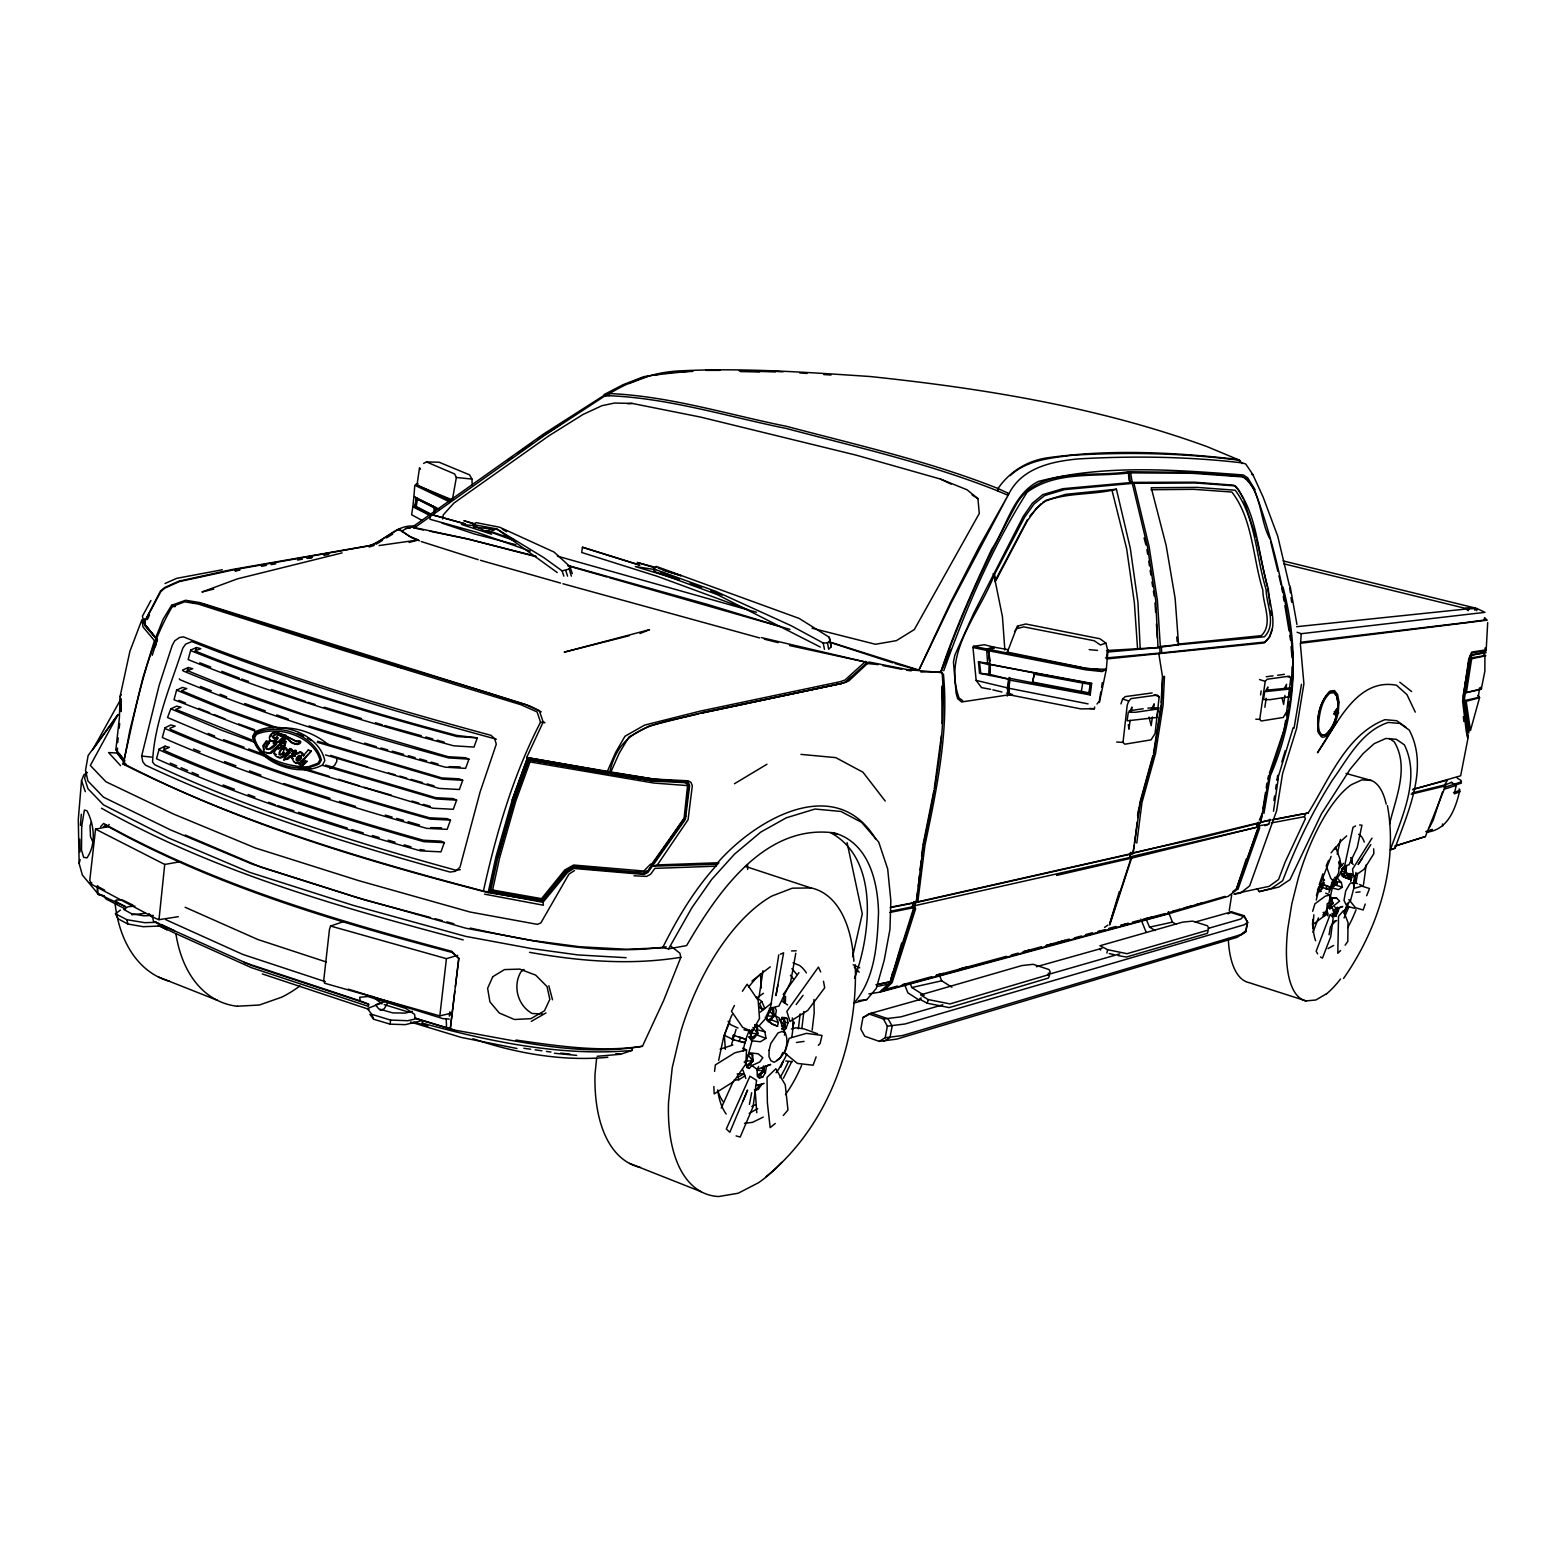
<?xml version="1.0" encoding="UTF-8"?>
<svg xmlns="http://www.w3.org/2000/svg" width="1566" height="1566" viewBox="0 0 1566 1566"><rect width="100%" height="100%" fill="white"/><g stroke="black" fill="none" stroke-linecap="round" stroke-linejoin="round"><path stroke-width="1.5" d="M120.699 710.71L120.797 699.473M1426.959 832.153C1448.53 829.667 1455.812 807.782 1459.962 789.851M121.15 711.59L121.287 700.413M120.034 696.694L119.427 717.463L115.864 749.703L124.164 760.469L129.821 730.519L142.976 677.569L154.466 640.631L143.015 626.968L141.938 619.647L129.88 651.397L120.034 696.694L121.267 694.756M311.38 751.034L300.809 761.781L301.396 763.014L305.683 760.41L304.646 763.621L301.827 765.343L298.538 762.407L299.85 764.893L302.884 765.383L307.347 761.213L302.473 763.073L301.886 761.82L311.38 751.034L308.032 750.212L303.295 755.791L300.613 752.306M1291.558 685.458L1292.028 666.842M1108.023 650.007L1106.301 669.406L1100.526 669.896L1085.943 668.232L1007.388 652.102L1017.313 626.126L1025.828 623.992L1099.978 638.771L1105.89 643.117L1107.651 650.086L1106.516 657.035M1468.203 734.983L1467.714 736.803L1463.251 695.324L1469.339 658.875L1472.001 652.944L1486.154 650.673L1487.7 622.563M979.553 673.282L988.792 674.143L990.025 675.494L988.792 674.143L989.183 663.397L978.437 661.929L979.553 673.282L1008.484 679.135L1008.817 691.311M1339.556 907.458L1336.092 915.973L1334.428 916.482L1333.547 910.022L1331.237 906.89L1328.046 906.616L1332.901 903.523L1331.452 898.453L1329.651 898.962L1332.901 903.523L1328.379 907.712L1329.867 908.809L1339.635 901.116L1336.738 898.238L1329.749 897.69L1336.738 898.238M97.699 885.886L97.405 892.914L98.638 894.597L104.511 896.202M1463.897 693.346L1464.464 705.855M1474.839 610.153L1474.918 607.941L1283.102 560.902M1476.777 610.701L1476.875 608.469L1467.048 608.92L1296.628 626.694M742.715 1048.124L746.512 1049.964L745.847 1063.98L733.73 1081.519L714.174 1093.89L713.861 1086.51M941.969 723.551L941.89 686.084M1459.238 788.873L1459.16 790.615L1453.483 792.533M1162.853 676.355L1161.404 705.522L1153.868 753.794L1140.283 802.947L1132.923 853.627L917.774 902.173L913.859 901.899L912.41 906.225L914.015 909.298L890.917 981.647L876.862 984.642M1164.497 676.238L1163.068 705.287L1155.532 753.52L1141.947 802.634L1136.779 843.056M1161.13 702.821L1162.461 676.336L1158.82 653.629L1160.073 653.022L1159.74 647.443L1106.516 650.536M752.659 1059.36L752.894 1054.838M1312.837 919.438L1312.504 924.84L1322.839 917.05L1328.947 905.226L1330.18 895.028L1325.697 893.188M768.319 1022.05L771.196 1019.799L773.526 1014.964L773.819 1010.168L772.214 1007.506M1312.954 928.403L1313.815 914.818M1484.901 654.666L1484.862 671.207L1481.221 689.353L1465.091 692.877L1470.533 657.955L1484.49 655.723L1483.785 653.864M1366.159 865L1363.555 884.457M421.332 1020.758L405.261 1024.653L390.208 1024.164L390.521 1020.053L371.788 1014.357L367.384 1008.543L382.045 1002.827M87.305 772.625L83.879 774.779L81.51 780.651L78.3 819.41L79.142 863.532L82.391 875.1L98.638 894.597M80.414 825.321L81.334 814.203M1459.962 791.77L1454.344 793.825L1456.204 785.427L1451.212 782.315M457.683 955.319L446.427 958.666L439.831 1015.903L452.28 1012.908M685.81 780.651L688.277 782.178L689.647 785.564L685.379 819.39L647.991 872.34L644.135 874.474L573.802 868.445L567.714 872.282L542.991 902.31L483.405 891.034C496.344 832.916 513.08 775.268 540.524 722.22L537.099 711.943L520.949 704.739L342.641 650.164L198.04 604.006L184.631 601.833L172.338 606.512C144.111 654.353 135.831 710.71 122.99 763.993L126.337 765.089C240.538 823.775 364.31 860.556 488.161 892.64L542.423 901.37L566.775 871.792L573.861 867.681L643.92 873.632L647.404 871.675L684.753 819.077L688.805 786.152L687.787 783.372L685.262 781.845L653.688 780.377L528.134 758.844L526.646 757.553L543.187 722.024L539.311 710.631L529.797 705.933L199.861 602.577L185.571 600.267L171.594 605.318L163.138 619.196L155.621 637.949L143.994 623.209L160.828 591.576L164.919 588.072L179.287 581.612L233.197 569.946L369.204 545.849L373.922 544.361L398.801 529.093L411.917 537.921L419.394 540.818M413.541 1022.05L427.772 1026.063L422.291 1023.127L422.526 1020.66L415.088 1018.076L414.599 1014.357L405.79 1008.406L367.834 996.544L359.691 997.288L360.239 1000.909L368.676 1004.197L368.421 1006.37L251.421 967.671L174.257 932.905L161.161 926.543L161.533 924.508L174.55 930.83M596.607 1058.401L595.002 1074.393A159.654 82.254 -69.9 0 0 640.435 1167.394M117.685 742.636L118.174 737.86M119.173 728.288L119.682 723.512M125.652 763.875L126.337 765.089L117.039 753.011L117.548 748.156M718.657 1060.319L723.57 1037.279L730.167 1019.035A85.132 41.988 -70.1 0 1 732.125 1014.651M918.342 886.199L919.614 874.709M920.103 870.109L921.121 860.909M921.611 856.308L922.668 847.304M465.337 523.964L430.513 514.314L429.945 519.266L476.593 532.244L530.287 551.154M1242.053 463.575L1239.509 460.169L1207.053 446.623C1098.529 407.121 984.309 388.505 869.893 376.506C806.353 372.277 742.538 367.638 678.841 370.946C654.04 372.199 630.609 380.695 609.526 393.575L608.959 395.709L604.3 396.315L544.772 435.25L414.187 527.938L412.308 527.116L405.633 528.603L401.738 531.54L401.992 530.463M1006.488 693.072L1011.029 694.149L1008.073 694.541L1007.33 687.865L1009.15 677.452L1010.207 678.372L1008.778 688.237L1009.483 694.834L1080.951 708.909L1094.458 708.732L1094.654 706.971M798.386 1028.823L800.148 1013.868M801.929 1027.864L803.847 1011.519M812.167 1030.154L814.183 1013.006L813.948 999.5M714.585 1071.359L715.349 1064.9L734.983 1052.724L746.512 1049.964M1134.704 843.037L1137.19 822.189M1137.738 817.569L1139.931 802.438L1152.85 755.654M670.933 946.236L679.84 953.126L680.838 957.296L663.632 1000.557L642.452 1046.245C579.674 1057.226 516.271 1040.509 454.571 1030.154L450.205 1029.391L454.806 991.435M455.373 986.678L458.818 958.196L452.143 952.461C332.971 920.906 213.642 885.534 105.451 825.086L103.16 827.279L107.702 826.241L109.189 824.44M759.04 997.19L762.994 970.705M1009.15 679.996L1090.21 694.932L1091.659 683.383L989.869 664.356L988.909 649.42L994.625 647.287L1007.799 649.577L1007.388 652.102M433.665 512.767L434.291 507.952L435.681 507.501L434.996 511.965M449.873 1011.793L449.305 1016.08L452.085 1012.478M158.988 919.673L164.724 864.452L95.546 829.138L89.791 880.327L91.748 884.438L156.032 918.596L158.988 919.673L178.27 916.697M934.334 788.461L941.401 735.57M1130.123 720.36L1128.91 729.208L1128.323 724.627M1131.318 711.493L1131.924 707.069L1130.123 711.356M749.742 1052.822L758.218 1053.781L762.818 1057.696L759.764 1061.983L751.974 1065.506L749.214 1068.403L746.845 1067.601L746.023 1063.255L752.032 1040.842L749.018 1036.907L752.032 1040.842L760.352 1041.762L765.989 1038.375L764.913 1031.837L759.04 1025.887L754.655 1024.888L759.04 1025.887L766.205 1017.92L771.686 1008.426L774.935 1007.584L776.364 1010.305L775.483 1015.473L778.204 1022.52L777.558 1026.239L772.195 1024.262L765.206 1017.176M1152.4 716.954L1151.186 725.684L1149.033 717.111M1153.594 708.204L1154.201 703.839L1151.343 709.398M114.944 901.155L125.554 906.675L125.241 908.946L106.136 899.041L103.18 895.674M458.818 958.196L450.205 1029.391M989.575 660.989L988.909 649.42L1085.982 668.525L1106.301 669.406L1099.391 702.488M1158.664 707.773L1156.843 717.482L1127.089 720.83L1128.323 712.158L1135.604 712.276L1158.057 708.948L1158.664 707.773L1147.898 708.067M423.603 463.419L426.5 461.931L454.61 473.95L456.352 477.493L452.359 499.906L417.985 485.734L417.085 484.579L419.512 467.745L420.412 469.271M1264.858 707.264L1266.17 698.26M1267.168 691.487L1267.834 686.985L1266.111 690.919M1284.942 695.461L1283.631 704.387L1282.123 698.436M1285.921 688.786L1286.567 684.322L1284.394 688.394M1273.491 811.227L1278.189 779.065M750.545 1038.238L751.328 1032.973L756.809 1024.712M1333.88 713.744L1336.698 709.085L1338.538 712.922L1335.7 715.525L1333.88 713.744L1338.538 712.922M639.809 565.306L582.474 547.239L581.691 552.485L657.7 576.445L748.352 609.84M1260.571 694.913L1261.159 690.939M1290.306 687.885L1288.896 696.831L1269.987 699.669L1263.547 699.552L1264.682 691.663L1290.09 689.001L1290.306 687.885L1265.817 690.273M1273.882 800.461L1274.587 795.9M1275.624 789.049L1276.31 784.488M1276.995 779.927L1277.699 775.366M1464.934 686.554L1465.952 679.781M1466.637 675.259L1467.342 670.737M1468.027 666.235L1468.712 661.713M1262.979 808.702L1265.485 792.494M1266.209 787.874L1266.914 783.235M1263.919 813.459L1270.339 775.796C1296.452 716.171 1299.643 649.518 1282.946 587.015M1466.442 692.27L1471.629 658.777L1470.533 657.955M749.214 1068.403L747.334 1066.838L750.231 1064.43L757.161 1069.343L770.707 1064.469L764.384 1066.642L760.273 1075.548L757.337 1076.41L759.451 1078.074L762.72 1077.114L765.422 1072.612L766.361 1066.7L768.749 1064.88M1153.516 753.324L1161.013 705.229M1229.232 910.629L1231.698 894.91M442.669 518.953L443.315 514.803L453.964 503.058L548.844 435.837L583.002 414.481L601.951 405.692L614.538 403.049L632.096 403.421L700.57 417.085L856.191 455.158L940.461 479.059L967.025 489.767L977.947 498.634L979.279 513.491L914.329 629.552L896.378 640.651L875.472 644.272L812.088 628.22M1090.21 694.932L1088.859 692.838L1090.19 684.401L1091.659 683.383M1100.82 691.839L1099.293 701.118L1096.983 704.034M1101.583 687.2L1102.347 682.561M1354.159 883.361L1355.98 872.458M1355.999 882.852L1357.585 873.319M416.399 505.407L417.515 498.869L413.913 496.539L414.794 485.264L449.227 501.668M1294.045 728.249L1301.483 684.283M421.685 520.206L411.604 514.744L412.837 506.738L414.97 506.366L416.517 497.616L414.97 506.366L430.239 514.451M597.155 1056.287L620.528 1054.27L631.979 1050.453L632.41 1048.026M1285.608 720.477L1284.022 729.815L1269.419 773.193M1286.41 715.799L1287.193 711.14M1287.996 706.462L1288.779 701.803M1289.581 697.124L1290.364 692.466M1329.064 934.804L1330.532 926.426M778.733 954.908L770.413 1008.25L778.928 1006.038L790.634 982.039L795.782 953.224M1134.352 845.053L1132.923 853.627M266.749 753.011C272.895 755.341 276.242 747.295 280.431 744.574C284.66 746.219 279.707 747.139 278.063 748.391C270.331 752.209 276.184 759.686 282.115 756.691C303.647 737.077 270.84 771.96 289.867 755.869C293.586 758.14 292.725 765.598 299.595 762.466M777.852 985.229L775.953 995.565L783.626 952.794L780.357 954.203M921.102 999.206L868.836 1013.907L862.944 1017.587L860.83 1029.097L864.726 1036.242L879.27 1041.39L896.75 1039.119L1237.042 937.329L1245.753 931.809L1247.691 922.394L1244.128 915.719L1231.542 911.823L1195.112 922.061M879.27 1041.39L885.221 1037.729L887.354 1026.161L883.42 1018.996L868.836 1013.907M263.93 745.808L263.93 749.82M1119.318 891.583L1109.668 923.92L1130.711 859.147L1129.673 856.954L1130.535 852.315M1137.523 815.26L1138.834 808.291M1129.869 857.463L912.41 906.225L913.467 908.711L889.566 983.84L880.072 992.12L868.895 993.901M917.852 890.78L916.227 902.525L890.251 907.634M916.227 902.525L923.314 845.523C935.352 788.853 946.882 730.911 942.106 672.675L940.833 671.716C954.731 629.669 973.132 589.345 991.689 549.196C1006.918 526.861 1012.38 494.641 1038.297 481.467C1104.813 463.967 1175.479 469.976 1243.384 474.968L1247.73 477.865L1255.012 489.59M917.774 902.173L924.958 845.249C936.703 789.107 948.976 731.655 943.417 674.006M749.409 1104.441L751.7 1092.657M1048.32 973.054L1049.533 975.638L1048.378 978.065L949.27 1007.604L927.366 1003.277L928.109 999.558L920.573 994.88L1021.913 965.556L1033.188 964.323L1049.044 969.569L1050.257 972.153L1049.103 974.561L949.994 1003.904L928.109 999.558M922.942 845.111L933.865 790.83M1344.685 872.575L1345.605 868.014M1412.258 792.925L1444.635 784.957L1445.575 785.838L1425.393 836.557L1395.56 845.934M460.287 869.659L456.195 870.285C353.446 842.156 251.265 810.072 154.682 764.697L152.568 762.035C154.212 723.277 170.831 685.027 182.811 648.109L185.649 644.135L191.874 641.59C291.061 680.877 393.477 711.218 496.344 739.191M284.679 748.254C284.542 745.71 287.811 737.606 282.859 743.4M1034.5 673.204L1032.346 683.03L1034.5 673.204L1090.934 683.579L1089.368 693.621L1036.986 683.931M885.221 1037.729L902.74 1035.498L1242.23 934.236L1245.753 931.809L1247.006 923.803M141.645 756.045L159.145 685.321L172.201 645.427L174.746 640.788L179.424 637.538L183.359 636.853C283.563 676.59 387.037 707.147 490.98 735.335L494.602 738.565L496.285 744.202L480.096 792.024L459.973 867.251L455.393 871.303L450.147 872.066C346.282 843.565 242.965 811.11 145.384 765.089L142.78 761.742L141.645 756.045L151.55 757.102M1106.888 953.028L1107.593 949.681L1099.958 945.747L1182.604 922.139L1192.607 921.121L1207.425 925.76L1208.737 927.992L1208.052 930.126L1127.011 953.694L1107.593 949.681M1340.496 839.396L1337.227 854.273M1468.654 729.854L1469.241 730.735L1464.719 700.531L1478.245 697.555L1479.557 687.826M284.934 749.116C286.93 744.613 286.656 754.009 290.16 748.685M488.161 892.64L495.933 856.856L512.239 799.932L527.566 757.592L609.722 772.195L653.903 779.144L672.969 780.729M608.685 773.878L528.956 759.921L514.118 800.578L497.91 857.268L490.589 891.034L489.277 891.974L496.833 857.189L513.041 800.383L528.134 758.844L530.032 761.937L515.723 801.303L499.593 857.933L492.605 890.017L490.589 891.034L542.11 900.078L565.717 870.99L573.841 866.429L634.015 871.87L647.404 871.675L684.088 818.274L687.787 783.372L687.944 786.68L688.805 786.152M1335.504 916.325L1337.501 907.145M1342.356 887.217L1334.917 884.849L1331.824 887.883L1338.558 889.586L1342.356 887.217L1341.396 882.598L1336.385 877.312L1333.292 883.009L1329.554 900.646L1329.867 908.809M852.589 956.65L862.279 913.82L847.069 842.586M885.906 986.169L880.072 992.12L1167.062 914.231L1228.194 896.359L1236.886 889.645L1258.438 826.868L1132.394 857.933L1129.673 856.954L1130.985 853.255L1201.572 837.653L1260.591 822.757L1262.274 813.322L1259.416 820.036M892.62 972.427L890.31 981.902L901.703 942.928M1485.116 650.888L1486.036 652.768L1472.06 655.038L1469.985 659.736L1464.406 699.356L1468.869 732.966M289.925 748.509L291.55 751.347L295.289 750.917L294.702 754.303L292.294 752.757L291.805 754.929A2.466 1.899 -86.5 0 0 292.744 756.261L299.282 752.111C301.592 750.447 305.566 756.495 303.295 755.791M294.056 750.74C297.56 747.824 296.816 756.946 294.232 754.049M1267.736 779.105L1268.656 775.483M1316.458 895.635L1318.689 886.806M1316.243 900.039L1320.079 884.829L1331.139 856.348M79.142 863.532L80.14 859.636M1260.591 822.757L1269.302 775.992C1285.647 732.908 1297.431 686.397 1291.245 640.063C1284.14 588.64 1272.453 537.862 1254.17 489.199L1247.476 479.607L1243.071 476.925L1192.587 473.324L1130.593 472.854L1128.342 471.757C1091.815 477.708 1038.473 465.885 1016.373 504.272C986.913 558.064 961.309 614.068 940.99 671.971L942.106 672.675L906.929 669.524L869.032 662.026L848.87 680.877L844.25 682.854L703.447 712.236L648.99 726.037L628.964 736.96L619.294 753.07L610.857 771.999L526.646 757.553M784.39 1018.37L785.095 1022.265L783.763 1027.237L786.132 1028.294L788.011 1022.813L787.248 1018.507L782.002 1017.45L787.248 1018.507M875.59 838.75C834.658 772.175 753.579 820.564 716.308 864.275L715.799 866.194C693.973 890.291 677.119 918.694 662.653 947.724L626.968 949.29L579.831 946.745L532.068 940.461L466.257 928.305L355.208 896.966L252.087 864.08L170.44 829.843L103.513 797.192L87.931 781.003L85.504 770.335L88.146 755.478L118.037 714.546L90.319 765.48L105.901 781.747L173.709 814.124L255.473 848.009L358.712 880.64L470.015 912.019L537.314 924.351L540.838 922.942L568.967 874.082L574.468 870.618M1464.719 700.531L1466.168 701.314L1470.474 730.441L1479.557 697.692L1478.813 696.361M1264.858 825.634L1268.851 824.186L1270.026 819.233M1234.067 894.206L1240.507 893.09L1249.648 885.886L1276.623 810.777L1282.574 773.643L1296.57 728.64L1303.91 683.794L1300.309 643.293L1487.191 620.175L1484.529 617.63L1484.725 619.96M497.91 857.268L514.333 800.48L528.956 759.921L653.648 781.14L684.734 782.648L687.063 784.057M1389.531 824.147C1395.717 797.916 1409.557 767.262 1394.249 741.834L1389.355 738.486M1327.009 885.925L1330.552 887.354L1329.828 889.762L1326.206 888.666L1327.009 885.925L1321.958 884.203L1321.078 887.159L1321.958 884.203M739.211 1041.488L740.366 1037.632L733.338 1035.185L732.085 1039.354L745.103 1042.819L746.101 1039.433L739.387 1037.005M1320.471 890.917L1323.662 880.131M731.537 1044.542L736.079 1029.391M1277.21 780.279L1293.203 727.642M1281.83 761.898L1285.255 750.682M989.183 663.397L987.637 663.886L986.717 650.419L987.148 649.029L993.138 646.973L993.588 648.324L988.283 650.184L989.751 661.224M155.367 646.758L157.285 639.261L144.601 624.58L144.17 620.136M1271.983 629.16L1269.556 637.068L1264.291 642.941L1106.986 658.934M152.254 655.293L157.285 639.261M1258.457 822.267L1256.969 826.3C1260.454 830.567 1254.934 824.969 1258.79 822.757L1131.063 853.705L915.758 902.27L914.329 906.42L915.542 908.946L892.131 982.587L883.811 990.632L881.501 990.417M1208.052 931.183L1207.386 933.316L1126.326 957.041L1118.124 955.593M1480.242 689.118L1465.091 692.877M342.817 921.865L330.583 926.035L329.467 929.441L323.771 979.964L324.514 983.213L439.831 1015.903M1109.746 925.017L1131.063 859.714M1232.833 891.583L1236.494 888.803L1246.36 858.716M943.769 670.757C965.791 609.037 991.865 547.689 1027.042 492.331C1055.954 470.7 1095.241 477.258 1128.949 472.932L1130.535 482.582L1062.825 488.709L1042.76 494.641L1032.288 503.312L1023.244 516.428L973.543 613.657L954.869 655.136L953.459 662.105L956.121 693.346L957.707 698.69L961.583 701.979L1008.23 694.913M571.394 576.151L569.124 569.045L569.946 566.579L554.012 552.035L499.691 527.253L476.377 522.653L472.912 524.493L473.793 527.174L497.518 529.445L557.242 572.549M915.758 902.27L913.859 901.899L912.802 906.773L891.367 911.079M1365.219 904.032L1363.183 910.003L1355.451 907.712L1348.874 899.53M1319.257 884.594L1322.918 873.848M1120.923 703.917L1122.607 699.023L1125.23 696.616L1152.145 692.935M1007.153 696.067L1007.525 694.991M1236.494 888.803L1257.263 830.195M1237.923 889.39L1259.69 827.905L1258.614 825.83L1256.969 826.3L1258.438 826.868L1259.808 822.542L1269.243 820.114M1350.675 881.599L1351.987 874.454L1348.678 873.574L1347.054 875.198L1350.401 873.456M86.619 772.234L84.544 777.989L87.931 788.696L103.513 804.885L168.404 837.908L249.718 872.36L353.074 905.324L465.65 936.37L530.796 948.448L577.932 954.927L626.146 957.707M468.939 759.138L448.639 757.924C358.712 733.573 269.332 706.638 183.183 670.953L182.537 670.072L188.351 667.527L192.677 668.682L187.509 670.679L236.505 690.586L302.845 714.174L448.13 756.73L465.494 757.729L468.939 759.138L465.611 768.377L445.292 767.183C355.384 742.715 266.024 715.642 179.953 679.683L179.307 678.802M477.317 737.86L473.989 747.08L453.729 745.808C363.821 721.593 274.441 694.815 188.174 659.58L190.739 650.007L196.494 647.561L200.839 648.696L195.711 650.614L196.435 651.515C281.019 685.693 368.558 711.806 456.606 735.394L477.317 737.86L457.057 736.568C367.149 712.452 277.769 685.83 191.404 650.869L190.739 650.007M317.663 741.247L441.886 777.91L459.269 778.85L462.694 780.279L459.386 789.518L439.028 788.403L325.513 754.949M450.479 820.114L447.152 829.354L426.774 828.375C336.984 803.182 247.8 775.092 162.335 737.508L164.959 727.798L170.851 724.96L175.177 726.135L169.872 728.288L170.557 729.384C254.397 765.794 341.701 793.218 429.632 817.804L447.073 818.626L450.479 820.114L430.121 819.096C340.311 794.04 251.128 766.107 165.585 728.758L164.959 727.798M444.294 842.625L440.966 851.865L420.569 850.867C330.798 825.536 241.693 797.094 156.522 758.766L159.145 749.057L165.056 746.179L169.382 747.354L164.117 749.605L164.743 750.643C248.27 787.796 335.535 815.534 423.446 840.257L440.888 841.118L444.294 842.625L423.897 841.686C334.165 816.356 245.04 788.05 159.732 750.114L159.145 749.057M816.121 1056.893L813.126 1065.213L797.407 1063.431L784.742 1053.018L789.147 1038.317L806.392 1033.364L822.013 1035.42L820.114 1043.524L818.294 1045.285M1321.978 889.194L1324.327 882.656M325.591 765.069L435.779 797.701L453.2 798.582L456.606 800.148L453.298 809.289L432.921 808.232L298.617 767.927M990.612 689.314L981.569 687.631L976.147 680.388L972.995 647.521L973.426 646.327L984.388 644.742L993.138 646.973M512.239 799.932L527.644 757.592M1265.211 681.347L1259.749 719.342L1261.178 721.006L1283.278 717.443L1286.723 711.59L1290.815 677.824L1289.268 676.179L1267.207 679.233L1265.211 681.347L1259.534 679.566M277.319 732.516L297.227 741.579L296.17 741.54C304.391 738.76 300.183 746.728 294.467 743.772C290.199 743.967 288.359 737.253 284.483 738.467C271.427 751.171 288.457 735.55 285.129 743.948C283.975 748.274 278.435 749.37 279.022 754.773C285.325 755.438 283.074 742.656 287.302 750.643M163.451 750.525L165.056 746.179M280.745 729.012L230.476 710.925L181.519 690.704L186.785 688.609L182.459 687.454L176.606 690.117L174.022 699.748L258.664 732.477M251.969 739.974L175.784 709.398L181.01 707.225L176.664 706.149L170.811 708.811L167.562 717.541L218.516 739.093L270.996 758.492M186.746 671.873L188.351 667.527M194.889 651.906L196.494 647.561M609.135 394.221L604.828 394.886L604.3 396.315L604.202 394.515L622.876 384.786L643.743 376.662L660.5 374.157M854.547 978.202C870.97 934.158 879.289 858.775 830.509 832.642M270.722 736.725L271.721 734.356M1318.455 917.872L1312.974 932.357M1128.773 701L1127.187 705.248L1123.018 742.401L1124.838 744.202L1151.069 739.857L1155.062 733.534L1159.153 696.792L1157.294 695.05L1131.122 698.593L1128.773 701L1122.607 699.023M91.494 821.974L90.025 825.732L90.476 836.714L93.334 842.9M1343.413 876.882L1348.933 878.996L1346.036 871.655L1346.564 865.783L1344.9 866.233L1337.247 878.35L1334.643 877.508L1336.385 877.312M725.391 1049.318L724.314 1035.283L729.873 1021.228M1484.881 652.278L1470.826 655.254L1469.652 656.937L1470.728 656.8M784.37 1035.106L785.153 1033.129L779.046 1017.841L773.526 1014.964M743.204 1100.761L747.569 1090.053L729.834 1132.257L726.311 1128.988L749.957 1076.214L756.574 1080.383L753.089 1106.692L740.209 1137.033L736.098 1135.918M1333.469 879.309L1331.726 883.498A31.77 11.354 -73.5 0 0 1329.045 892.561M1485.86 655.763L1471.629 658.777M1342.884 867.486L1341.201 871.518L1346.173 871.968L1344.685 866.996L1342.884 867.486L1346.173 871.968L1343.099 874.572M721.241 1108.004L733.123 1081.656M1328.614 860.36L1326.245 865.841L1330.669 878.115L1334.056 881.932L1338.578 872.83L1340.007 859.323L1335.622 846.991L1331.12 852.902M1344.059 917.97L1348.874 906.949M607.354 771.431L615.653 752.385L624.951 736.274L644.605 725.097L700.237 711.121L840.061 681.719L844.974 680.035L865.626 661.361L866.879 663.475L878.193 664.63M940.99 671.971L950.895 649.361M1442.462 792.044L1433.086 820.427L1429.249 827.807M609.722 772.195C620.273 725.41 658.092 723.746 699.023 713.763M783.822 1019.114L784.625 1023.851L781.963 1029.625L785.192 1026.2L783.822 1019.114L779.065 1019.877M749.664 1030.037L747.804 1034.01A44.709 22.041 -70.1 0 0 743.184 1050.962M782.746 1052.587L780.318 1057.755L776.638 1060.456M758.59 1066.485L756.789 1070.302L764.306 1070.733L763.445 1065.957M763.856 1068.266L764.306 1070.733L757.631 1075.02L761.174 1073.982L762.955 1070.165M766.459 1015.845L769.16 1010.129L772.684 1009.209L773.995 1016.334L770.824 1019.701L767.301 1020.64L766.459 1015.845L773.995 1016.334L772.684 1009.209M749.762 1064.469L752.894 1061.18L748.117 1054.858L751.641 1053.859L752.894 1061.18L745.377 1060.711L746.238 1065.467L749.762 1064.469L751.563 1060.632M770.824 1019.701L773.506 1013.985M751.034 1038.023L757.768 1033.717L756.476 1026.513L757.768 1033.717L754.616 1037.064L751.034 1038.023L750.192 1033.227L751.993 1029.391M143.994 623.209L145.403 623.66L143.935 622.681L160.554 590.969L164.704 587.504L178.974 581.143L231.67 569.613L368.95 545.692C385.216 541.17 397.177 523.318 415.577 526.352M1479.557 697.692L1466.168 701.314M147.439 619.373L149.475 615.105M750.231 1064.43L751.837 1061.063M734.395 1005.47L731.518 1011.342L742.656 1027.374L752.032 1031.563L759.51 1018.526L758.159 1000.4L747.158 984.231L742.421 991.258M791.907 1061.357L783.411 1078.25M1271.22 822.953L1304.341 816.708L1306.044 813.243L1308.158 813.028C1329.045 779.711 1346.134 734.63 1384.951 719.675L1396.735 720.712L1406.151 727.466M1344.822 910.883L1348.6 903.249M1140.185 648.324L1137.934 602.205L1130.28 548.178L1116.421 489.218L1065.878 494.327L1046.127 500.259L1036.183 508.578L1027.061 521.243L995.917 580.555L994.508 574.428L993.118 573.782L994.058 575.525C978.398 615.555 942.654 652.259 959.018 697.888L962.757 700.726M1259.279 891.622L1278.815 887.08L1289.993 879.661L1321.391 813.928L1350.225 769.121L1363.203 753.5L1374.204 743.654L1385.871 738.447L1396.324 739.309L1404.369 744.848C1420.988 778.322 1401.668 817.491 1390.314 849.966L1395.032 848.204C1408.049 811.795 1429.092 767.262 1409.224 730.069L1399.984 723.453L1388.337 722.435C1361.617 731.048 1347.915 758.629 1332.509 779.966C1312.328 811.638 1296.1 845.699 1282.671 880.718L1271.298 888.509L1259.279 891.622L1257.185 888.862L1234.458 893.834M994.508 574.428L1024.693 517.074L1034.01 504.056L1044.659 495.522L1064.606 489.571L1132.296 483.405L1147.506 546.906L1155.708 600.248L1158.018 647.502L1178.572 644.8L1175.126 598.329L1166.181 545.634L1151.245 487.75L1197.031 487.378L1235.241 490.217C1255.991 517.974 1255.991 557.163 1266.111 589.423C1266.17 604.437 1276.975 624.168 1264.388 636.794L1160.328 646.406L1157.372 600.13L1149.131 546.749L1133.941 483.307L1129.145 482.387L1194.506 482.211L1233.714 485.166L1238.334 489.336L1243.267 498.536M994.704 581.573L1027.433 519.579M668.565 948.879L691.957 907.614L711.727 879.368L734.571 854.096L760.743 832.114L786.249 817.824L815.025 809.035L840.962 811.462L861.613 822.346L878.722 842.116L887.687 868.973L890.839 900.665L889.958 929.421L884.183 960.35L876.216 988.557L866.859 999.558L854.096 1002.984C875.218 978.437 877.351 943.417 878.526 912.41C877.763 881.051 868.543 842.782 834.424 832.975C764.482 823.305 717.306 892.855 686.632 945.57L668.565 948.879L662.653 947.724M998.286 489.375L997.522 490.843C929.167 463.556 857.17 447.269 786.171 428.438C727.387 416.576 669.211 398.156 608.959 395.709L609.526 393.575C669.739 396.1 727.896 414.559 786.68 426.363C857.639 445.175 929.636 461.344 998.012 488.514L1008.974 493.623C1022.148 467.745 1052 461.344 1078.445 458.916C1133.079 455.765 1187.928 456.528 1242.308 462.89L1245.753 464.025L1252.82 474.537L1263.077 496.951L1277.719 536.159L1289.405 585.606M1334.917 712.393L1336.698 709.085M150.943 600.483L142.428 616.201L143.935 622.681M301.709 757.964L299.713 760.528L297.364 760.547L298.049 757.415L301.455 755.517M264.302 744.77C279.648 731.772 260.896 749.82 268.589 749.507M278.239 757.2C282.741 761.761 290.473 746.042 289.593 753.657M278.572 749.155L283.172 745.67L279.002 744.594L269.411 753.285L264.008 751.797L262.853 745.749L266.161 741.227L269.098 742.127L265.417 746.356L266.044 748.783L268.569 749.272L275.636 743.948L274.853 742.636L273.326 743.713L273.639 742.167L278.024 741.853L283.329 736.686L274.696 734.2L272.523 736.49L273.052 737.938L278.317 737.899L276.184 740.679L271.897 741.442C265.907 739.035 271.838 730.01 277.065 732.457M387.428 1003.317L384.257 1008.778L380.147 1010.364M1444.635 784.957L1447.493 780.083L1413.237 789.127M100.635 826.633L103.63 823.462C212.35 884.027 332.168 919.418 451.791 951.306L458.623 958.451M1333.39 914.25L1332.059 913.35L1332.705 915.347L1335.837 912.175L1337.599 912.88M1336.698 722.18L1317.437 752.737C1336.405 725.821 1356.019 677.569 1396.461 685.223L1406.953 694.619L1415.273 712.119M1372.012 838.143L1352.554 869.15L1353.494 876.745L1363.947 869.365L1373.852 853.646L1373.656 848.811M1370.798 844.583L1358.133 864.51L1362.557 858.051M783.157 994.547L798.914 972.682M1029.899 515.977L1041.253 503.606M759.999 1084.631L756.163 1089.897L758.355 1089.251L761.918 1084.063L756.124 1085.414M121.091 698.671L92.648 749.84L118.037 714.546M716.308 864.275L652.454 866.194L657.368 864.921L688.081 819.703L692.329 785.662L690.9 782.276L688.081 780.808L653.825 779.065L610.857 771.999M1014.553 631.646L1018.468 625.969M988.068 651.73L988.733 650.771L1085.649 669.798L1102.17 671.579L1106.301 669.406M651.182 864.824L685.908 816.023M1345.116 945.179L1347.797 941.401L1348.032 922.687L1343.452 910.57L1338.538 916.364L1337.814 953.263L1340.613 950.523M1343.55 978.437C1377.904 929.284 1398.536 865.489 1387.398 805.57M290.591 755.732C288.164 762.192 280.823 759.079 288.477 754.675M650.595 864.099L643.822 871.029L573.645 865.039L564.758 869.972L541.523 898.649L492.605 890.017M796.154 1004.569L803.045 995.35M988.792 674.143L1009.483 679.272L1010.207 678.372L1081.206 692.407L1082.83 682.463L989.869 664.356M783.294 1115.501L787.972 1109.961L785.251 1084.807L775.836 1068.775L767.027 1077.388L767.36 1102.503L770.159 1127.657L775.268 1123.468M286.226 750.603L291.002 748.568L293.449 751.151M293.273 752.894L292.862 754.969A2.466 1.899 -86.5 0 0 293.821 756.3L295.23 756.261L294.173 756.221M1339.282 868.21L1343.452 863.395M283.25 753.814L284.268 752.463L283.192 752.424M276.888 743.106L274.383 743.772L274.696 742.225A2.721 2.095 -86.4 0 1 276.693 741.697L279.081 741.912L284.464 736.999M783.587 1031.015L786.132 1028.294M1312.66 911.295L1314.951 903.797L1325.306 896.124L1330.18 895.028M761.174 1073.982L764.306 1070.733L761.898 1067.66M993.588 648.324L994.625 647.287M829.941 640.572L831.155 646.836L828.688 649.244L827.494 642.902L829.941 640.572L829.236 637.264L799.169 618.433L656.369 566.442L653.648 568.908L654.216 571.453L716.993 594.473L820.33 647.052M1258.066 827.925L1259.416 826.613L1257.929 827.357M760.313 1012.086L771.607 1003.082M756.907 997.875L763.464 993.294M1346.682 835.872L1340.711 841.412A60.487 21.63 -73.5 0 0 1334.682 849.535M761.82 1001.574L759.549 1003.649L762.622 1009.816L764.639 1007.956L761.82 1001.574L756.261 996.935M1366.648 895.713L1369.526 888.548L1361.833 886.121L1353.964 888.431M841.471 683.481L701.372 713.137L841.471 683.481L846.208 681.504L866.722 662.907M846.208 681.504L851.375 677.001M1099.939 948.507L1100.624 950.112M766.165 1176.555C828.042 1126.502 858.09 1042.976 855.251 964.734M1333.762 879.231L1337.051 883.733L1332.177 886.845L1332.059 883.302L1337.051 883.733L1335.583 878.741L1335.7 882.284M272.523 747.922L276.693 744.007L275.636 743.948M757.69 1108.552L749.194 1113.465M297.657 753.97L300.359 752.169M524.062 969.452L520.91 971.879C512.493 986.071 517.739 1005.587 532.244 1013.515L542.521 1013.907M770.276 966.848L759.256 975.226A85.132 41.988 -70.1 0 0 748.548 987.167M751.934 981.021L761.565 973.7M161.376 925.976L143.211 926.7L127.825 924.018L118.155 918.831L115.453 913.8L120.406 910.061M284.405 748.528C280.314 747.648 277.339 757.181 282.722 754.264M1130.711 859.147L1132.394 857.933M1010.168 475.633C1026.905 459.973 1050.669 457.957 1072.358 455.256C1127.011 451.928 1181.919 453.103 1236.279 459.895L1239.822 460.913M508.147 460.189L512.141 457.35M518.111 453.083L532.068 443.158M538.038 438.891L560.569 424.386M784.175 1017.352L780.201 1020.073L785.192 1026.2L781.865 1028.373M1104.539 927.385L1107.945 925.075M1469.025 609.35L1467.655 610.27L1465.619 608.43L1283.748 563.799M164.998 583.511L176.684 578.343L222.313 569.77M329.917 768.573L334.537 765.5L336.827 761.311L336.69 757.944M1327.577 913.996L1323.564 916.599L1323.309 914.681L1327.361 912.293L1327.577 913.996L1323.348 914.329M746.238 1065.467L752.894 1061.18L752.463 1058.714M767.301 1020.64L773.995 1016.334L769.16 1010.129M1341.299 875.061L1346.173 871.968L1344.685 866.996M1332.177 886.845L1337.051 883.733M734.004 1080.07L738.8 1079.777L744.829 1075.999L744.085 1073.767L737.136 1073.963M376.231 544.185L382.417 540.387M386.548 537.862L392.733 534.065M272.601 733.475L275.714 732.281M720.164 1049.181L732.849 1044.992M272.817 741.462L277.299 737.234L274.422 738.193M883.968 1041.233L889.977 1037.592L892.131 1026.043L888.118 1018.859L871.675 1013.124L862.944 1017.587M734.415 783.763L766.949 764.247M1245.557 930.85L1240.507 934.863M1228.057 913.878L1231.542 911.823M1326.519 993.784L1315.792 1000.008L1306.083 1000.909L1248.983 982.626A113.829 42.674 -73.5 0 1 1228.253 938.386M531.305 1021.384L546.005 1012.928M744.085 1073.767L737.958 1077.212L738.8 1079.777M1328.046 948.585L1333.645 945.453M271.603 748.47L269.646 749.331M472.912 524.493L496.696 528.916L543.793 557.613L562.135 570.885L569.124 569.045M921.062 997.914L919.849 998.56L921.004 999.911L927.366 1003.277M1426.606 832.407L1432.342 829.451L1425.784 831.605M1355.569 825.987L1353.024 827.298L1344.607 865.939L1348.972 864.784L1357.213 847.656L1361.95 825.165L1359.621 825.008M297.031 744.124L292.313 742.636L286.461 738.036L281.175 742.049L282.722 743.38M643.704 872.419L646.778 870.872M763.229 1117.106L752.561 1122.333L744.496 1123.351M751.817 1106.477L755.536 1104.696M1042.799 502.216C1066.094 491.959 1092.598 495.424 1116.421 489.218M1333.547 910.022L1342.767 906.479L1336.816 908.613M640.005 633.525L649.538 629.669L564.191 652.161L629.297 635.679M628.984 383.611L649.929 375.625M1445.633 784.644L1451.897 782.334M385.53 1001.144L375.488 1004.824L378.757 1008.895L392.792 1012.908L405.261 1013.065L412.367 1011.323M1271.063 820.036L1260.199 822.248M297.305 744.183L300.261 741.658L297.52 741.521M276.438 754.538L273.776 753.54M296.6 763.308L298.538 762.407M1390.647 849.633L1395.032 848.204M1444.087 787.444L1455.538 783.861M1443.95 789.264L1456.204 785.427M369.067 547.023L374.176 545.457M1394.758 846.071L1425.393 836.557M95.546 829.138L108.543 826.554M1167.786 912.88L1174.657 910.903M1179.237 909.572L1225.023 896.398M942.791 1004.804L900.881 1016.863L883.42 1018.996M1047.556 974.659L1119.729 953.89M1208.189 928.403L1240.781 919.027L1244.128 915.719M791.417 1029.038L795.743 1027.805L804.161 1028.921L817.55 1033.795M1172.817 911.177L1179.648 909.259M1184.19 907.967L1191.021 906.048M1195.582 904.756L1202.414 902.819M1036.418 966.731L1101.975 948.291M1412.591 789.714L1460.647 775.777L1468.262 736.842L1467.577 737.645L1466.246 731.244L1462.624 701.196L1468.791 658.738L1471.688 652.102L1486.134 649.812L1485.175 648.813M1041.507 946.725L1022.99 951.815L1029.958 949.857M1046.147 945.453L1069.324 939.111M1085.532 934.648L1092.481 932.749M409.118 542.462L418.416 539.918L409.587 536.355L398.801 529.093L398.919 530.267M883.792 989.79L897.514 986.051M902.094 984.799L931.829 976.655M936.409 975.403L1006.547 956.297M883.811 990.632L1100.056 931.77L1099.43 930.83L1101.779 931.359L1169.117 913.37M750.78 1039.433L753.775 1038.63L756.437 1034.813L765.989 1038.375M936.174 975.266L943.202 973.367M959.625 968.904L966.653 967.005M1011.245 955.025L1018.292 953.107M1349.598 874.865L1347.837 875.355L1351.106 879.818L1349.598 874.865L1351.106 879.818M1046.362 945.453L1053.389 943.554M1058.068 942.282L1065.095 940.403M1074.472 937.877L1081.499 935.979M418.083 483.737L415.812 484.344L450.362 500.748M1097.981 931.535L1105.067 929.636M1121.569 925.212L1128.655 923.294M1142.808 919.496L1152.243 916.971M1108.865 928.364L1115.932 926.504M1120.649 925.271L1127.716 923.411M1132.433 922.159L1139.5 920.319M1144.217 919.066L1165.437 913.507M1017.234 628.573L1023.694 626.87L1094.243 640.748L1100.409 644.977L1105.89 643.117M213.779 589.07L201.955 592.007L237.386 578.872L342.093 552.896M1411.123 794.216L1445.575 785.838M416.634 1018.624L407.806 1020.719L390.521 1020.053M1056.521 875.414L1130.75 858.305M910.061 983.35L911.803 987.5L941.714 980.805L951.893 987.206M1145.823 918.479L1149.561 927.15L1172.405 922.139L1176.125 924.332M876.764 986.541L889.566 983.84M307.934 766.929L317.976 763.268L319.973 759.862C313.474 736.47 277.711 724.745 256.452 734.415L254.514 737.801C259.819 760.352 289.945 767.046 310.342 767.105M1257.185 888.862L1269.086 886.376L1278.561 879.485L1285.157 862.083L1305.437 818.607L1304.341 816.708M875.883 984.74L890.917 981.647M889.821 912.469L913.663 907.693L914.015 909.298M180.756 861.633L164.724 864.452M154.466 640.631L157.442 640.044L147.224 627.398M1318.004 891.974L1321.234 891.348L1317.437 889.468M1274.137 819.566L1308.158 813.028M891.191 907.047L914.211 902.603M1272.453 819.664L1303.636 813.694M754.401 1089.995L758.355 1089.251M323.868 555.362L328.625 554.481M1258.614 825.83L1268.597 824.245M307.308 558.396L311.83 557.613M239.774 570.024L234.959 570.866L239.618 570.063M261.444 566.285L266.259 565.443M271.055 564.621L275.87 563.78M297.54 560.041L302.355 559.199M307.171 558.377L311.986 557.535M405.633 528.603L410.409 527.84M665.276 373.432L672.46 372.356M654.686 374.92L692.094 370.927M1129.203 710.768L1143.219 708.752M379.109 545.555L418.416 539.918M796.468 1042.486L804.024 1041.41M1266.228 676.747L1273.041 675.846M1277.582 675.24L1284.394 674.339M858.325 1000.674L866.859 999.558M666.235 946.823C600.404 955.945 534.339 941.91 470.231 928.09M1009.483 694.834L1012.556 694.462M1474.918 607.941L1465.619 608.43L1474.918 607.941L1475.192 609.742M1297.098 632.253L1301.248 633.701L1484.94 612.345L1476.875 608.469M607.823 1057.285C562.585 1061.631 515.664 1053.252 472.952 1038.728M426.5 461.931L439.106 462.224L469.565 474.87L471.953 479.059L472.247 485.206M1355.902 892.346L1360.13 891.915M1177.436 644.155L1261.374 635.659C1273.569 623.64 1262.764 604.515 1262.842 590.128C1252.8 558.279 1252.898 519.129 1231.874 492.037L1193.781 489.336L1151.03 489.727M131.818 914.74L145.246 913.389M1105.439 658.014L1160.073 653.022M1107.26 652.082L1159.74 647.443M135.009 906.107L128.099 906.734L123.694 909.415L131.524 913.722L143.837 915.816L153.351 915.444M631.979 1050.453C561.391 1056.678 490.041 1041.664 422.291 1023.127M293.351 758.668L291.335 757.239M680.838 957.296C630.393 965.498 579.498 961.23 529.504 952.324M642.452 1046.245C600.209 1052.567 557.79 1045.951 515.958 1040.059M348.259 989.125L442.786 1018.605L449.266 1019.094M627.672 403.715L632.096 403.421M237.445 1006.214L259.33 1005.02L281.821 997.131A146.441 93.138 -68.2 0 0 299.948 985.954M681.543 371.925L692.916 371.377M705.718 370.359L719.91 370.359M279.981 728.014C297.677 726.918 315.49 733.788 328.958 745.103M1323.094 912.469L1327.361 912.293M156.62 922.315L144.796 922.687L126.924 919.712L115.453 913.8M653.648 568.908L715.564 591.263L791.339 625.793L823.207 643.019L827.494 642.902M657.368 864.921L718.872 862.729L715.799 866.194L654.921 868.367L650.536 874.298L646.601 876.412L633.995 875.785M791.535 950.934L796.213 950.816M887.354 1026.161L904.894 1024.007L1244.167 924.801L1247.691 922.394L1244.246 916.639L1230.034 912.234M305.272 768.377L311.027 768.28M853.861 961.211A161.983 80.081 -70.1 0 0 811.188 887.942L792.357 888.176L771.823 896.065A161.572 79.846 -70.1 0 0 680.818 1031.505L672.245 1067.679L668.525 1102.386A161.905 80.003 -70.1 0 0 718.735 1196.522L738.134 1193.253L758.433 1182.78A161.611 79.886 -70.1 0 0 781.728 1162.422M1133.941 483.307L1196.13 482.994L1235.241 485.93C1258.007 513.961 1257.811 555.225 1268.323 588.679C1269.106 605.572 1280.048 628.26 1265.093 642.001L1161.737 652.846L1161.404 647.267M1346.564 865.783L1344.45 865.763L1344.626 871.303L1347.641 873.593L1350.714 880.072M1128.988 480.253L1128.342 471.757L1191.178 472.364L1242.308 476.377C1262.235 489.825 1259.142 519.834 1270.046 539.096M172.338 606.512L175.216 606.531L171.594 605.318M920.886 671.99L940.833 671.716M430.728 827.651L441.573 827.827M739.211 370.75L775.327 371.925M740.327 371.573L759.569 371.945M449.266 766.655L460.032 766.89M1348.678 873.574L1351.987 874.454M462.694 780.279L442.375 779.144L317.213 742.264M456.606 800.148L436.268 798.954L322.831 765.441M1255.795 719.185L1259.749 719.342M298.969 764.188L300.026 764.228M301.161 761.389L302.218 761.448M282.115 756.691L283.192 756.73M289.319 752.483L290.376 752.541M295.406 752.561L296.463 752.62M291.687 753.657L292.764 753.716M269.822 753.031L270.879 753.07M308.032 750.212L309.089 750.251M281.586 749.155L282.643 749.194M291.296 750.153L292.353 750.212M295.289 750.917L296.365 750.956M294.467 743.772L295.524 743.83M267.943 743.596L269.019 743.635M283.309 745.592L284.366 745.651M270.37 740.464L272.954 741.501M284.875 741.384L285.952 741.442M273.678 741.168L274.755 741.227M266.161 741.227L267.238 741.286M280.02 742.675L281.097 742.734M117.039 753.011L108.583 752.561L120.621 765.696M279.727 735.217L284.386 736.744M285.012 735.354L295.759 741.286M280.843 735.609L281.919 735.668M276.301 737.155L277.378 737.214M282.761 737.645L283.818 737.703M284.934 738.232L285.991 738.291M456.352 477.493L471.953 479.059M1089.603 708.458L1094.458 708.732M1116.695 742.03L1123.018 742.401M273.13 732.614L274.187 732.673M278.063 734.728L280.803 735.276M750.192 1033.227L757.768 1033.717L752.913 1027.453M766.146 370.75L782.961 371.847M799.776 372.962L806.979 373.432M823.794 374.528L830.998 375.018M781.454 1025.965L785.192 1026.2L784.625 1023.851M1251.586 474.439L1252.82 474.537M769.278 1008.269L771.686 1008.426M1386.164 804.141A115.023 41.205 -73.5 0 0 1371.405 780.455L1362.009 779.848L1351.321 784.703A114.729 41.088 -73.5 0 0 1298.292 878.154L1291.833 903.797L1287.8 928.697A114.984 41.186 -73.5 0 0 1306.064 1000.968M732.085 1039.354L733.612 1039.452M1129.673 856.954L1258.438 826.868M1332.96 910.805L1337.932 911.216L1336.953 907.889M1327.929 903.093L1332.901 903.523L1331.452 898.453M800.95 754.381L835.774 757.631L862.983 772.234L885.221 801.048M1089.212 649.616L1097.551 650.419M276.007 732.399L286.089 735.413M554.423 1053.252L576.66 1055.386M540.524 722.22L544.909 722.65L543.187 722.024M615.712 1053.761L620.528 1054.27M560.608 1053.115L570.259 1054.172M785.819 1060.985L792.161 1061.709M915.542 908.946L913.467 908.711L915.288 907.38L912.41 906.225L913.663 907.693M911.275 670.835L906.479 670.248L918.929 670.052L951.443 602.44L1008.974 493.623L979.279 546.475L950.092 603.321L918.929 670.052L829.334 641.884M733.338 1035.185L734.904 1035.4M1090.19 684.401L1034.813 674.222M523.847 1048.28L530.62 1049.22M535.141 1049.846L541.914 1050.786M546.436 1051.412L550.958 1052.039M1088.076 703.878L1008.778 688.237M1088.859 692.838L1033.168 682.189M420.099 849.516L424.582 850.201M655.802 569.711L635.346 566.559L679.233 579.87L668.584 575.251M188.429 601.736L202.777 603.967L346.575 649.988L482.994 691.252L525.393 704.504L541.21 711.864M611.053 774.25L653.648 781.14M296.698 763.464L294.662 762.074M1352.104 877.665L1349.912 877.293L1349.794 874.396M423.309 529.993L414.187 527.938M530.032 761.937L653.727 783.039L686.593 785.525M1341.318 868.856L1342.767 869.13M484.54 894.166L543.422 905.226L542.991 902.31M785.095 1022.265L788.011 1022.813M987.148 649.029L973.426 646.327M882.891 665.57L901.762 669.308M516.995 1048.496L461.148 1037.397L410.488 1021.991M1354.688 908.28L1346.271 906.185M422.526 1020.66L454.571 1030.154L415.088 1018.076M429.867 531.168L468.469 539.213L535.278 556.478M986.717 650.419L972.995 647.521M761.33 637.577L868.758 662.751M978.437 661.929L988.146 664.552M863.395 661.615L789.577 645.544M446.427 958.666L330.583 926.035M743.928 1029.782L752.032 1031.563M1109.237 953.577L1113.955 954.653M90.123 882.5L91.885 882.911M992.883 689.862L1001.946 691.996M1341.396 882.598L1335.915 881.306L1335.798 878.311M1007.33 687.865L976.147 680.388M764.325 639.182L778.106 642.647M515.919 544.733L474.341 533.928L442.004 523.103M483.405 891.034C360.141 858.755 237.092 821.524 122.99 763.993M759.627 637.93L562.918 583.746M430.533 917.5L365.113 900.078L261.542 867.407L185.277 835.05M435.191 918.753L442.199 920.612M446.878 921.865L453.886 923.725M1239.509 460.169L1235.985 459.229C1173.228 452.163 1109.276 449.011 1046.577 457.938C1026.748 461.03 1009.365 471.973 998.012 488.514L997.522 490.843L1007.917 495.267L1007.701 493.544M465.161 523.827L430.513 514.314M655.939 567.518L637.284 562.468L654.334 567.636M609.35 577.678L781.317 626.948M463.223 939.913C339.019 907.086 214.092 871.753 101.516 808.252M1346.016 773.447L1371.385 780.514M384.786 725.567L421.313 735.726M425.874 736.999L432.725 738.917M437.286 740.17L444.137 742.088M475.281 523.925L463.869 520.715L474.889 524.316M764.913 1031.837L757.827 1029.86L757.102 1025.828M380.89 747.961L387.742 749.899M392.303 751.171L403.734 754.381M408.295 755.673L415.147 757.611M419.727 758.884L426.578 760.822M431.139 762.094L438.01 764.032M895.067 663.573L915.738 669.445M480.468 560.315L560.569 583.081M567.675 565.757L607.021 577.012M388.368 772.86L395.2 774.818M399.761 776.11L406.612 778.067M411.173 779.359L422.566 782.609M427.126 783.9L433.978 785.858M557.398 556.145L756.476 612.267M536.081 556.302L466.883 538.704L412.308 527.116L543.676 433.939L604.828 394.886M568.595 565.62L706.736 604.202L789.93 629.434M1325.717 888.568L1329.828 889.762M364.056 787.267L391.422 795.156M411.917 801.048L418.768 803.025M423.329 804.337L430.161 806.294M385.295 815.103L392.126 817.08M396.687 818.392L403.519 820.369M408.08 821.68L419.473 824.988M740.503 1041.468L745.103 1042.819M1321.078 887.159L1326.206 888.666M351.821 829.53L363.195 832.858M372.316 835.52L379.129 837.536M388.231 840.198L395.063 842.195M404.165 844.857L410.997 846.854M369.889 1014.357L373.667 1019.27L390.208 1024.164M1331.57 882.5L1333.292 883.009M663.181 570.318L681.093 575.72L658.268 568.164M307.993 702.292L314.981 704.406M324.279 707.225L361.511 718.52M375.468 722.748L382.456 724.862M369.028 1009.385L262.325 973.935M638.791 564.68L582.474 547.239M308.933 725.958L350.745 738.819M364.702 743.106L376.31 746.688M384.199 1004.589L409.372 1012.321M279.12 734.787C277.006 732.34 271.329 736.451 274.676 738.212M330.622 755.38L367.795 766.949M302.121 636.716L306.76 638.184M336.984 647.619L341.623 649.068M397.412 666.49L402.051 667.938M368.676 1004.197L251.734 965.576L153.546 921.395L152.724 917.833L148.927 913.604M303.706 768.338L329.232 776.345M338.53 779.261L359.417 785.819M740.366 1037.632L746.101 1039.433M1353.318 882.363L1357.468 883.655M360.239 1000.909L243.728 962.327M483.385 527.018L493.995 530.404L489.884 528.936M421.254 541.542L478.178 559.669M283.74 783.509L330.132 798.308M339.411 801.263L355.639 806.451M829.784 642.256L892.894 662.868M277.711 805.57L293.919 810.816M298.558 812.304L347.202 828.042M1129.145 482.387L1132.296 483.405M326.433 962.033L257.861 939.522L185.121 907.262M745.455 866.409L811.149 888.02M325.317 981.667L242.828 954.438L165.702 919.653M1343.158 874.689L1348.6 876.529M104.726 890.212L97.151 886.082L97.895 893.755L104.315 895.987M488.396 530.62L513.061 539.252M241.595 678.998L248.465 681.406M271.368 689.451L305.703 701.49M97.895 893.755L125.554 906.675M1322.467 884.496L1330.552 887.354M244.688 703.506L265.28 710.847M276.732 714.938L288.183 719.009M273.384 727.642L227.618 711.179L176.606 690.117M486.028 530.443L515.508 541.092M238.639 723.923L254.612 729.717M253.751 741.99L221.785 730.304L170.811 708.811M223.605 739.641L244.12 747.236M248.681 748.92L264.634 754.812M660.46 571.942L671.912 576.229M690.215 583.1L701.666 587.387M710.807 590.813L722.259 595.1M224.486 761.526L235.879 765.774M249.542 770.864L260.935 775.131M223.096 784.977L234.45 789.284M248.094 794.471L254.925 797.055M268.569 802.223L275.381 804.826M1342.14 876.157L1348.933 878.996M199.802 662.79L210.803 667.057M221.804 671.325L239.402 678.156M832.681 832.623L837.144 834.365M771.196 1019.799L778.204 1022.52M153.546 921.395L159.536 923.725M200.35 686.417L211.312 690.743M220.082 694.227L226.659 696.831M158.42 976.988L217.322 1000.283M629.571 1163.401L701.372 1191.804M297.109 733.554L303.628 736.177M178.994 700.394L185.571 703.036M198.725 708.321L209.687 712.726M214.072 714.507L225.015 718.911M1359.464 884.477L1363.497 886.102M1287.741 676.571L1290.815 677.824M208.2 733.436L214.757 736.118M763.034 1071.614L765.422 1072.612M793.081 962.796L799.521 965.459A85.386 42.125 -70.1 0 1 806.392 972.897M749.331 1032.151L751.328 1032.973M193.538 748.979L200.096 751.719M1154.22 694.697L1159.153 696.792M170.224 763.092L176.762 765.891M181.108 767.731L187.646 770.511M192.011 772.371L198.549 775.15M770.159 1022.892L777.558 1026.239M737.997 1028.04L730.5 1024.634L728.092 1021.247M853.157 964.793L859.714 967.808M431.374 514.255L414.579 505.701M416.047 507.58L429.26 513.805M429.534 515.351L412.837 506.738L413.913 496.539L439.38 509.479M940.461 479.059L951.188 484.129M433.665 506.542L417.515 498.869L436.875 508.245M434.291 507.952L415.851 498.34M132.836 905.031L122.265 899.921L116.119 900L116.941 903.621M724.314 1035.283L734.395 1040.176M157.677 925.193L167.131 929.812L161.161 926.543M1334.232 711.473L1337.325 713.059M1340.359 872.438L1345.527 877.469M307.582 738.349L311.536 740.542M1320.49 957.002L1322.448 958.118L1330.728 936.703L1333.195 917.891L1330.2 914.427L1316.145 951.267L1317.672 953.89M1334.212 914.896L1336.092 915.973M502.353 529.249L506.581 531.696M1457.202 778.126L1460.784 780.24L1460.784 782.041L1454.364 784.194L1454.755 785.271L1461.332 783.117L1461.313 781.336M1149.561 927.15L1155.179 930.537M972.075 494.915L977.947 498.634M911.803 987.5L924.116 995.35M744.104 1062.042L746.023 1063.255M919.242 1000.126L907.869 992.844L904.345 983.781M760.273 1075.548L762.72 1077.114M1332.705 915.347L1334.428 916.482M782.139 1001.242L787.6 1004.981M1358.583 834.306L1361.285 836.322A60.643 21.689 -73.5 0 1 1364.26 842.097M1399.769 682.208L1411.632 691.526M758.923 1006.918L762.622 1009.816M372.356 996.368L381.928 1003.904M1485.116 647.952L1486.33 649.048M115.864 749.703L117.685 751.465M854.273 967.142L859.205 972.153M791.887 968.61L796.84 974.463M1336.561 909.729L1337.932 911.216L1333.077 914.309L1337.932 911.216L1334.643 906.753M157.442 640.044L144.738 625.558L144.444 618.766M1322.291 877.665L1324.542 880.249M1350.753 861.476L1353.239 864.51M865.783 662.124L866.879 663.475M759.451 1078.074L757.22 1075.176L757.161 1069.343M116.667 752.189L124.36 762.211M119.133 753.363L124.947 760.959M1484.353 618.707L1484.92 619.705L1483.237 620.195L1466.52 622.446L1300.641 642.256L1301.248 633.701M1477.912 695.421L1478.637 696.753M1480.849 687.259L1481.573 688.551M1128.342 471.757L1128.949 472.932M820.701 971.938L818.431 967.103L786.837 1011.401L790.027 1021.521L807.743 1010.442L824.695 987.794L823.501 981.275M1467.048 608.92L1468.223 610.642M541.523 898.649L542.11 900.078M938.934 974.091L941.714 980.805M1140.831 919.105L1145.999 931.848M1168.353 911.666L1172.405 922.139M371.788 1014.357L373.667 1019.27M81.51 780.651L85.308 791.691M742.93 1070.048L745.827 1078.504M569.946 566.579L572.295 573.606M1244.011 500.807L1255.952 537.197M565.855 570.827L567.577 576.112M562.135 570.885L563.838 576.151M1331.276 897.259L1331.883 899.275M1144.08 537.999L1145.94 544.948M548.824 985.758L552.504 999.774M1112.212 491.195L1126.639 548.668L1134.352 602.616L1137.503 647.815M1270.594 541.405L1277.817 571.257M1278.933 575.857L1281.145 585.038M831.155 646.836L829.236 637.264M1256.695 539.467L1267.207 586.389M126.924 919.712L127.825 924.018M994.058 575.525L1002.436 616.691L1004.863 650.047M1442.462 823.99L1442.834 825.85M823.207 643.019L824.44 649.283M1290.13 586.115L1296.942 624.482M1281.712 587.348L1282.495 591.909M1283.278 596.489L1284.061 601.05M1284.864 605.631L1289.053 630.863M1130.593 472.854L1132.257 482.504M1289.777 635.483L1290.521 640.083M792.279 1017.92L792.925 1021.854A44.709 22.041 -70.1 0 1 791.652 1037.514M1146.919 549.588L1147.643 554.207M1148.72 561.157L1149.444 565.776M1150.168 570.415L1150.873 575.035M1151.95 581.984L1152.674 586.624M1153.398 591.243L1154.122 595.863M1267.736 588.718L1270.261 605.592M1270.985 610.407L1271.69 615.223M1327.909 915.895L1327.028 909.513A31.77 11.354 -73.5 0 1 1327.205 903.621M1289.738 588.013L1290.384 592.79M1291.05 597.566L1291.696 602.342M1467.714 732.908L1466.637 724.099M1463.329 716.856L1463.877 721.495M1465.013 710.416L1465.815 717.267M979.553 662.712L980.649 672.421M756.77 1112.741L755.125 1090.053M1176.751 636.99L1177.201 641.766M1291.089 646.68L1292.028 657.661M1155.003 602.851L1155.63 612.247M1156.432 624.012L1157.391 638.106M760.469 973.739L761.35 987.989M941.949 688.14L942.908 704.308M990.26 664.904L990.104 674.633L990.006 667.84M446.212 1019.309L446.584 1027.413M747.53 864.608L747.648 869.463M79.788 839.18L80.003 851.924M1354.825 877.156A31.77 11.354 -73.5 0 1 1353.787 885.632M1336.659 920.534A31.046 11.099 -73.5 0 1 1332.92 921.669M788.285 1061.689A74.502 36.938 -70.1 0 1 779.946 1077.702M723.179 1101.74A74.639 36.997 -70.1 0 1 718.52 1092.618M790.419 975.246A74.679 37.016 -70.1 0 1 793.218 978.887M169.461 981.256A144.894 94.606 -67.9 0 1 115.101 903.778M237.425 1006.292A146.734 93.294 -68.2 0 1 175.94 934.021M1347.621 905.481A52.931 19.027 -73.5 0 1 1344.117 913.663M1340.476 979.024A114.749 41.108 -73.5 0 1 1326.5 993.842M786.719 1054.035A44.709 22.041 -70.1 0 1 784.997 1057.99L778.831 1068.912A43.691 21.532 -70.1 0 1 776.051 1072.71M764.169 1083.3A43.691 21.532 -70.1 0 1 756.907 1085.453M1356.058 909.748A60.487 21.63 -73.5 0 1 1347.7 927.64M1315.616 940.735A60.624 21.689 -73.5 0 1 1313.032 922.55M801.635 1065.33A85.151 42.028 -70.1 0 1 785.486 1094.595M726.174 1114.033A85.347 42.106 -70.1 0 1 717.737 1089.897M1354.57 877.665L1354.277 882.03L1354.57 877.665M769.082 1050.336L769.004 1056.58L770.864 1060.613L773.976 1062.257C784.546 1057.696 789.91 1043.21 785.173 1032.816L781.943 1031.524L777.989 1032.953L770.766 1043.543L769.082 1050.336M81.686 826.222L81.51 850.103L83.683 857.346L86.952 857.874C96.329 844.544 94.332 824.714 86.991 810.797L84.407 810.053L81.686 826.222M785.525 996.642L785.349 1003.297L783.9 1002.357L783.881 995.487L785.525 996.642M792.827 1025.436L792.67 1028.51L794.04 1022.167L792.827 1025.436M1339.008 702.39L1338.245 712.413A23.999 9.024 -74.2 0 1 1321.587 736.901L1318.533 733.005C1316.321 718.579 1319.492 701.705 1330.063 691.095L1334.467 690.528L1337.618 694.541L1339.008 702.39M1354.061 887.198L1350.46 900.861L1346.094 904.796L1344 900.352L1345.703 890.917L1349.951 883.596L1351.987 882.774L1353.513 883.909L1354.061 887.198M1337.951 702.782C1337.618 714.409 1334.369 726.937 1325.462 734.963L1321.254 735.629L1318.376 731.968C1316.145 718.187 1319.394 702.155 1329.377 691.996L1333.586 691.448L1336.601 695.265L1337.951 702.782M1338.049 703.428C1337.677 714.468 1334.643 726.467 1326.128 734.082A21.826 8.3 -74.9 0 1 1318.474 724.177C1319.57 713.254 1321.352 700.961 1329.886 693.209L1333.821 692.661L1336.777 696.322L1338.049 703.428M300.907 756.907L297.051 761.076C293.605 759.393 300.437 752.443 300.907 756.907M783.078 1061.474L780.866 1066.857L783.078 1061.474M283.055 742.441C282.878 746.121 285.952 740.659 283.055 742.441M284.112 742.499C283.975 746.238 286.95 740.601 284.112 742.499M492.801 976.695L487.613 988.322L489.923 1001.849L499.26 1013.006L514.451 1019.505L530.952 1018.644L544.479 1010.775L549.842 999.284L547.004 986.541L535.67 975.129L519.795 969.1L504.467 969.589L492.801 976.695M1346.29 907.419L1345.174 909.729L1347.426 905.677L1346.29 907.419M254.808 732.242L252.576 736.411C257.881 763.523 299.282 777.852 322.498 764.971L324.808 760.743C319.503 733.651 277.985 719.185 254.808 732.242M255.356 733.358L253.281 737.116C259.075 762.113 297.266 774.994 319.249 763.836L321.382 760.058C315.588 735.061 277.319 722.083 255.356 733.358M1335.485 920.945L1331.452 925.115L1335.485 920.945M1339.87 860.83L1338.617 862.22L1340.555 866.683L1341.67 865.43L1339.87 860.83M474.106 525.628L461.5 524.473L491.587 534.182L474.106 525.628M1352.221 863.16L1351.184 857.561L1352.221 863.16"/></g></svg>
